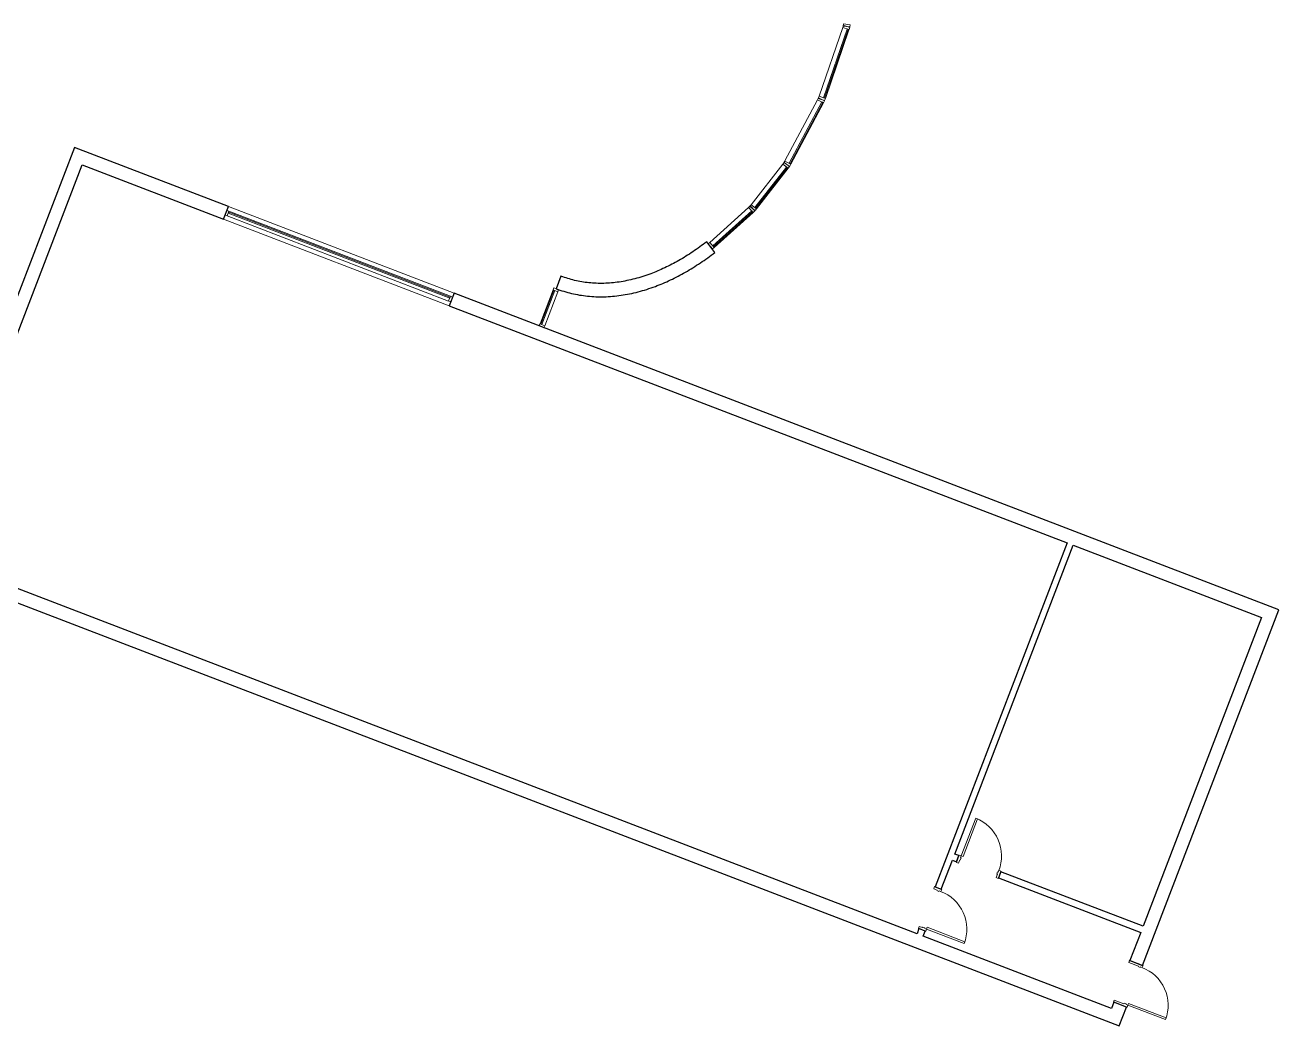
# Model space of a CAD drawing. Header units: inches. Extents: x -907 to 2508, y -1874 to 762.
# Drawn here: x 937 to 2057, y -1874 to -979 of the extents above; entities that cross this region are included whole.
import ezdxf

# ---------------------------------------------------------------- set-up
doc = ezdxf.new("R2010")
doc.units = ezdxf.units.IN
doc.header["$MEASUREMENT"] = 0
for name, color, linetype, lineweight in [('A-DOOR', 31, 'Continuous', 9), ('A-DOOR-FRAM', 31, 'Continuous', 15), ('A-GLAZ-CURT', 52, 'Continuous', 9), ('A-GLAZ-CWMG', 51, 'Continuous', 9), ('A-WALL', 113, 'Continuous', 9)]:
    doc.layers.add(name, color=color, linetype=linetype, lineweight=lineweight)

# ---------------------------------------------------------------- blocks, each defined once
blk = doc.blocks.new('Rectangular Mullion - 6_ x 2_ Rectangular_CE_-5168535-LEVEL 1 Map Export')
at = {"layer": 'A-GLAZ-CWMG', "lineweight": 15}
for p, q in [((-2, 3.75), (0, 3.75)), ((-2, -2.25), (-2, 3.75)), ((0, 3.75), (0, -2.25)), ((0, -2.25), (-2, -2.25))]:
    blk.add_line(p, q, dxfattribs=at)
blk = doc.blocks.new('System Panel - zGlazed-5169122-LEVEL 1 Map Export')
at = {"layer": 'A-GLAZ-CURT'}
for p, q in [((32.5, 1.5), (-32.5, 1.5)), ((-32.5, 1.5), (-32.5, 0.5)), ((-32.5, 0.5), (32.5, 0.5)), ((32.5, 0.5), (32.5, 1.5))]:
    blk.add_line(p, q, dxfattribs=at)
blk = doc.blocks.new('Rectangular Mullion - 6_ x 2_ Rectangular_CE_-5169121-LEVEL 1 Map Export')
at = {"layer": 'A-GLAZ-CWMG'}
for p, q in [((1646.1, -1042.8), (1667.3, -981.3)), ((1651.8, -1044.7), (1672.9, -983.3))]:
    blk.add_line(p, q, dxfattribs=at)
blk = doc.blocks.new('Rectangular Mullion - 6_ x 2_ Rectangular_CE_-5168536-LEVEL 1 Map Export')
at = {"layer": 'A-GLAZ-CWMG', "lineweight": 15}
for p, q in [((0, 3.75), (-2, 3.75)), ((-2, 3.75), (-2, -2.25)), ((0, -2.25), (0, 3.75)), ((-2, -2.25), (0, -2.25))]:
    blk.add_line(p, q, dxfattribs=at)
blk = doc.blocks.new('System Panel - zGlazed-5169253-LEVEL 1 Map Export')
at = {"layer": 'A-GLAZ-CURT'}
for p, q in [((31, 1.5), (-31, 1.5)), ((-31, 1.5), (-31, 0.5)), ((-31, 0.5), (31, 0.5)), ((31, 0.5), (31, 1.5))]:
    blk.add_line(p, q, dxfattribs=at)
blk = doc.blocks.new('Rectangular Mullion - 6_ x 2_ Rectangular_CE_-5169252-LEVEL 1 Map Export')
at = {"layer": 'A-GLAZ-CWMG'}
for p, q in [((1615.6, -1100.6), (1644.8, -1045.9)), ((1620.9, -1103.5), (1650.1, -1048.7))]:
    blk.add_line(p, q, dxfattribs=at)
blk = doc.blocks.new('System Panel - zGlazed-5169411-LEVEL 1 Map Export')
at = {"layer": 'A-GLAZ-CURT'}
for p, q in [((23, 1.5), (-23, 1.5)), ((-23, 1.5), (-23, 0.5)), ((-23, 0.5), (23, 0.5)), ((23, 0.5), (23, 1.5))]:
    blk.add_line(p, q, dxfattribs=at)
blk = doc.blocks.new('Rectangular Mullion - 6_ x 2_ Rectangular_CE_-5169410-LEVEL 1 Map Export')
at = {"layer": 'A-GLAZ-CWMG'}
for p, q in [((1585.5, -1139.7), (1613.8, -1103.4)), ((1590.2, -1143.4), (1618.6, -1107.1))]:
    blk.add_line(p, q, dxfattribs=at)
blk = doc.blocks.new('System Panel - zGlazed-5169536-LEVEL 1 Map Export')
at = {"layer": 'A-GLAZ-CURT'}
for p, q in [((23.4, 1.5), (-23.4, 1.5)), ((-23.4, 1.5), (-23.4, 0.5)), ((-23.4, 0.5), (23.4, 0.5)), ((23.4, 0.5), (23.4, 1.5))]:
    blk.add_line(p, q, dxfattribs=at)
blk = doc.blocks.new('Rectangular Mullion - 6_ x 2_ Rectangular_CE_-5169535-LEVEL 1 Map Export')
at = {"layer": 'A-GLAZ-CWMG'}
for p, q in [((1548.4, -1173.4), (1583.2, -1142.1)), ((1552.4, -1177.9), (1587.3, -1146.6))]:
    blk.add_line(p, q, dxfattribs=at)
blk = doc.blocks.new('System Panel - zGlazed-5169580-LEVEL 1 Map Export')
at = {"layer": 'A-GLAZ-CURT'}
for p, q in [((16.2, 1.5), (-16.2, 1.5)), ((-16.2, 1.5), (-16.2, 0.5)), ((-16.2, 0.5), (16.2, 0.5)), ((16.2, 0.5), (16.2, 1.5))]:
    blk.add_line(p, q, dxfattribs=at)
blk = doc.blocks.new('Rectangular Mullion - 4 1_2_ x 2_ Rectangular_CE_-5169579-LEVEL 1 Map Export')
at = {"layer": 'A-GLAZ-CWMG'}
for p, q in [((1599.6, -717.8), (1611.2, -687.4)), ((1603.8, -719.4), (1615.4, -689.1))]:
    blk.add_line(p, q, dxfattribs=at)
blk = doc.blocks.new('Rectangular Mullion - 4 1_2_ x 2_ Rectangular_CE_-5161800-LEVEL 1 Map Export')
at = {"layer": 'A-GLAZ-CWMG', "lineweight": 15}
for p, q in [((-2, 2.25), (0, 2.25)), ((-2, -2.25), (-2, 2.25)), ((0, 2.25), (0, -2.25)), ((0, -2.25), (-2, -2.25))]:
    blk.add_line(p, q, dxfattribs=at)
blk = doc.blocks.new('Rectangular Mullion - 4 1_2_ x 2_ Rectangular_CE_-5161801-LEVEL 1 Map Export')
at = {"layer": 'A-GLAZ-CWMG', "lineweight": 15}
for p, q in [((0, 2.25), (-2, 2.25)), ((-2, 2.25), (-2, -2.25)), ((0, -2.25), (0, 2.25)), ((-2, -2.25), (0, -2.25))]:
    blk.add_line(p, q, dxfattribs=at)
blk = doc.blocks.new('Door-Single_CE_ - HM Door-2_ HM Frame-5252126-LEVEL 1 Map Export')
at = {"layer": 'A-DOOR'}
for p, q in [((16.25, -39.5), (16.25, -3.5)), ((16.25, -3.5), (18, -3.5)), ((18, -3.5), (18, -39.5)), ((18, -39.5), (16.25, -39.5))]:
    blk.add_line(p, q, dxfattribs=at)
at = {"layer": 'A-DOOR', "lineweight": 15}
for p, q in [((16.25, -39.5), (16.25, -3.5)), ((18, -3.5), (16.25, -3.5)), ((18, -3.5), (18, -39.5)), ((18, -39.5), (16.25, -39.5))]:
    blk.add_line(p, q, dxfattribs=at)
at = {"layer": 'A-DOOR'}
blk.add_arc((18, -3.5), 36, 179.5, 270, dxfattribs=at)
blk.add_arc((18, -3.5), 36, 179.5, 270, dxfattribs=at)
blk.add_arc((18, -3.5), 36, 179.5, 270, dxfattribs=at)
blk.add_arc((18, -3.5), 36, 179.5, 270, dxfattribs=at)
at = {"layer": 'A-DOOR-FRAM'}
for p, q in [((-20, 3.5), (-18, 3.5)), ((-20, -3.5), (-20, 3.5)), ((-18, 3.5), (-18, 0.25)), ((-18, 0.25), (-17.5, 0.25)), ((-17.5, 0.25), (-17.5, -1.75)), ((17.5, 0.25), (18, 0.25)), ((17.5, -1.75), (17.5, 0.25)), ((18, 3.5), (20, 3.5)), ((18, 0.25), (18, 3.5)), ((20, 3.5), (20, -3.5)), ((-18, -3.5), (-20, -3.5)), ((-18, -1.75), (-18, -3.5)), ((-17.5, -1.75), (-18, -1.75)), ((18, -1.75), (17.5, -1.75)), ((18, -3.5), (18, -1.75)), ((20, -3.5), (18, -3.5))]:
    blk.add_line(p, q, dxfattribs=at)
blk = doc.blocks.new('Door-Single_CE_ - HM Door-2_ HM Frame-5252123-LEVEL 1 Map Export')
at = {"layer": 'A-DOOR'}
for p, q in [((18, 39.5), (16.25, 39.5)), ((16.25, 39.5), (16.25, 3.5)), ((18, 3.5), (18, 39.5)), ((16.25, 3.5), (18, 3.5))]:
    blk.add_line(p, q, dxfattribs=at)
at = {"layer": 'A-DOOR', "lineweight": 15}
for p, q in [((18, 39.5), (16.25, 39.5)), ((16.25, 39.5), (16.25, 3.5)), ((18, 3.5), (18, 39.5)), ((18, 3.5), (16.25, 3.5))]:
    blk.add_line(p, q, dxfattribs=at)
at = {"layer": 'A-DOOR'}
blk.add_arc((18, 3.5), 36, 90, 180.5, dxfattribs=at)
blk.add_arc((18, 3.5), 36, 90, 180.5, dxfattribs=at)
blk.add_arc((18, 3.5), 36, 90, 180.5, dxfattribs=at)
blk.add_arc((18, 3.5), 36, 90, 180.5, dxfattribs=at)
at = {"layer": 'A-DOOR-FRAM'}
for p, q in [((-18, 3.5), (-20, 3.5)), ((-20, 3.5), (-20, -3.5)), ((-18, 1.75), (-18, 3.5)), ((-17.5, 1.75), (-18, 1.75)), ((-17.5, -0.25), (-17.5, 1.75)), ((18, 1.75), (17.5, 1.75)), ((17.5, 1.75), (17.5, -0.25)), ((20, 3.5), (18, 3.5)), ((18, 3.5), (18, 1.75)), ((20, -3.5), (20, 3.5)), ((-20, -3.5), (-18, -3.5)), ((-18, -3.5), (-18, -0.25)), ((-18, -0.25), (-17.5, -0.25)), ((17.5, -0.25), (18, -0.25)), ((18, -0.25), (18, -3.5)), ((18, -3.5), (20, -3.5))]:
    blk.add_line(p, q, dxfattribs=at)
blk = doc.blocks.new('Door-Single_CE_ - HM Door-2_ HM Frame-5252121-LEVEL 1 Map Export')
at = {"layer": 'A-DOOR'}
for p, q in [((18, 42.5), (16.25, 42.5)), ((16.25, 42.5), (16.25, 6.5)), ((18, 6.5), (18, 42.5)), ((16.25, 6.5), (18, 6.5))]:
    blk.add_line(p, q, dxfattribs=at)
at = {"layer": 'A-DOOR', "lineweight": 15}
for p, q in [((18, 42.5), (16.25, 42.5)), ((16.25, 42.5), (16.25, 6.5)), ((18, 6.5), (18, 42.5)), ((18, 6.5), (16.25, 6.5))]:
    blk.add_line(p, q, dxfattribs=at)
at = {"layer": 'A-DOOR'}
blk.add_arc((18, 6.5), 36, 90, 180.5, dxfattribs=at)
blk.add_arc((18, 6.5), 36, 90, 180.5, dxfattribs=at)
blk.add_arc((18, 6.5), 36, 90, 180.5, dxfattribs=at)
blk.add_arc((18, 6.5), 36, 90, 180.5, dxfattribs=at)
at = {"layer": 'A-DOOR-FRAM'}
for p, q in [((-18, 6.5), (-20, 6.5)), ((-20, 6.5), (-20, -6.5)), ((-18, 4.75), (-18, 6.5)), ((-17.5, 4.75), (-18, 4.75)), ((-18, -6.5), (-18, 2.75)), ((-18, 2.75), (-17.5, 2.75)), ((-17.5, 2.75), (-17.5, 4.75)), ((18, 4.75), (17.5, 4.75)), ((17.5, 4.75), (17.5, 2.75)), ((17.5, 2.75), (18, 2.75)), ((20, 6.5), (18, 6.5)), ((18, 6.5), (18, 4.75)), ((18, 2.75), (18, -6.5)), ((20, -6.5), (20, 6.5)), ((-20, -6.5), (-18, -6.5)), ((18, -6.5), (20, -6.5))]:
    blk.add_line(p, q, dxfattribs=at)
blk = doc.blocks.new('System Panel - zGlazed-5214660-LEVEL 1 Map Export')
at = {"layer": 'A-GLAZ-CURT'}
for p, q in [((106, 1.5), (-106, 1.5)), ((-106, 1.5), (-106, 0.5)), ((-106, 0.5), (106, 0.5)), ((106, 0.5), (106, 1.5))]:
    blk.add_line(p, q, dxfattribs=at)
blk = doc.blocks.new('Rectangular Mullion - 4 1_2_ x 2_ Rectangular_CE_-5214610-LEVEL 1 Map Export')
at = {"layer": 'A-GLAZ-CWMG'}
for p, q in [((1315, -1225.8), (1117.1, -1149.8)), ((1316.7, -1221.6), (1118.7, -1145.6))]:
    blk.add_line(p, q, dxfattribs=at)
blk = doc.blocks.new('Rectangular Mullion - 4 1_2_ x 2_ Rectangular_CE_-5214661-LEVEL 1 Map Export')
at = {"layer": 'A-GLAZ-CWMG', "lineweight": 15}
for p, q in [((-2, 2.25), (0, 2.25)), ((-2, -2.25), (-2, 2.25)), ((0, 2.25), (0, -2.25)), ((0, -2.25), (-2, -2.25))]:
    blk.add_line(p, q, dxfattribs=at)
blk = doc.blocks.new('Rectangular Mullion - 4 1_2_ x 2_ Rectangular_CE_-5214662-LEVEL 1 Map Export')
at = {"layer": 'A-GLAZ-CWMG', "lineweight": 15}
for p, q in [((0, 2.25), (-2, 2.25)), ((-2, 2.25), (-2, -2.25)), ((0, -2.25), (0, 2.25)), ((-2, -2.25), (0, -2.25))]:
    blk.add_line(p, q, dxfattribs=at)

msp = doc.modelspace()

# ---------------------------------------------------------------- linework, layer by layer
at = {"layer": 'A-WALL', "lineweight": 25}
for p, q in [((980.6, -1088.6), (837.9, -1460.4)), ((1118.2, -1141.4), (980.6, -1088.6)), ((853.4, -1453.5), (987.5, -1104.1)), ((987.5, -1104.1), (1113.9, -1152.6)), ((1113.9, -1152.6), (1118.2, -1141.4)), ((1553.1, -1182.3), (1545.7, -1172.8)), ((1415.5, -1203.6), (1411.2, -1214.8)), ((1319.9, -1218.8), (1315.6, -1230)), ((2057.2, -1501.8), (1319.9, -1218.8)), ((1315.6, -1230), (1867.8, -1442)), ((1867.8, -1442), (1749.8, -1749.4)), ((1767.5, -1720), (1873.4, -1444.1)), ((1873.4, -1444.1), (2041.7, -1508.7)), ((1733.7, -1791.4), (853.4, -1453.5)), ((837.9, -1460.4), (1914.4, -1873.6)), ((1935.2, -1819.5), (2057.2, -1501.8)), ((2041.7, -1508.7), (1935.8, -1784.6)), ((1755.4, -1751.5), (1765.3, -1725.6)), ((1765.3, -1725.6), (1769.1, -1727)), ((1771.2, -1721.4), (1767.5, -1720)), ((1769.1, -1727), (1771.2, -1721.4)), ((1808.6, -1735.8), (1806.4, -1741.4)), ((1935.8, -1784.6), (1808.6, -1735.8)), ((1806.4, -1741.4), (1933.6, -1790.2)), ((1749.8, -1749.4), (1755.4, -1751.5)), ((1735.4, -1786.7), (1733.7, -1791.4)), ((1741, -1788.9), (1735.4, -1786.7)), ((1739.3, -1793.5), (1741, -1788.9)), ((1933.6, -1790.2), (1924, -1815.2)), ((1907.5, -1858.1), (1739.3, -1793.5)), ((1924, -1815.2), (1935.2, -1819.5)), ((1909.7, -1852.5), (1907.5, -1858.1)), ((1920.9, -1856.8), (1909.7, -1852.5)), ((1914.4, -1873.6), (1920.9, -1856.8))]:
    msp.add_line(p, q, dxfattribs=at)
at = {"layer": 'A-WALL'}
for p, q in [((1118.2, -1141.4), (1319.9, -1218.8)), ((1315.6, -1230), (1113.9, -1152.6))]:
    msp.add_line(p, q, dxfattribs=at)
at = {"layer": 'A-WALL', "lineweight": 25}
for points, knots in [([(1545.7, -1172.8), (1541.6, -1176), (1533.4, -1182), (1520.8, -1189.8), (1508.2, -1196.3), (1495.1, -1201.9), (1481.4, -1206.2), (1467.4, -1209.1), (1453.7, -1210.3), (1440.4, -1209.8), (1427.6, -1207.6), (1419.5, -1205.1), (1415.5, -1203.6)], [-2.3696936, -2.3696936, -2.3696936, -2.3696936, -2.296111, -2.2225283, -2.1489457, -2.075363, -1.9912686, -1.9071741, -1.8230797, -1.7389852, -1.6548908, -1.5707963, -1.5707963, -1.5707963, -1.5707963]), ([(1411.2, -1214.8), (1415.7, -1216.5), (1424.9, -1219.3), (1439.2, -1221.7), (1454, -1222.3), (1469.1, -1221), (1484.5, -1217.9), (1499.2, -1213.2), (1513.4, -1207.2), (1526.8, -1200.2), (1540.1, -1191.9), (1548.8, -1185.6), (1553.1, -1182.3)], [1.5707963, 1.5707963, 1.5707963, 1.5707963, 1.6548908, 1.7389852, 1.8230797, 1.9071741, 1.9912686, 2.075363, 2.1489457, 2.2225283, 2.296111, 2.3696936, 2.3696936, 2.3696936, 2.3696936])]:
    msp.add_open_spline(points, degree=3, knots=knots, dxfattribs=at)

# ---------------------------------------------------------------- block references
at = {"layer": 'A-DOOR'}
for name, p, rotation in [('Door-Single_CE_ - HM Door-2_ HM Frame-5252126-LEVEL 1 Map Export', (1788.8, -1731.4), 158.9999999999992), ('Door-Single_CE_ - HM Door-2_ HM Frame-5252123-LEVEL 1 Map Export', (1745.4, -1769.1), 248.9999999999994), ('Door-Single_CE_ - HM Door-2_ HM Frame-5252121-LEVEL 1 Map Export', (1922.5, -1836), 248.9999999999994)]:
    msp.add_blockref(name, p, dxfattribs=dict(at, rotation=rotation))
at = {"layer": 'A-GLAZ-CURT'}
for name, p, rotation in [('System Panel - zGlazed-5169122-LEVEL 1 Map Export', (1660.2, -1013.3), 250.9999999999994), ('System Panel - zGlazed-5169253-LEVEL 1 Map Export', (1633.5, -1075), 241.9999999999993), ('System Panel - zGlazed-5169411-LEVEL 1 Map Export', (1602.6, -1123.9), 231.9999999999994), ('System Panel - zGlazed-5214660-LEVEL 1 Map Export', (1216.9, -1185.7), 338.9999999999993), ('System Panel - zGlazed-5169536-LEVEL 1 Map Export', (1568.3, -1160.6), 221.9563643972726), ('System Panel - zGlazed-5169580-LEVEL 1 Map Export', (1404.7, -1231.8), 68.99999999999945)]:
    msp.add_blockref(name, p, dxfattribs=dict(at, rotation=rotation))
at = {"layer": 'A-GLAZ-CWMG'}
for name in ['Rectangular Mullion - 6_ x 2_ Rectangular_CE_-5169121-LEVEL 1 Map Export', 'Rectangular Mullion - 6_ x 2_ Rectangular_CE_-5169252-LEVEL 1 Map Export', 'Rectangular Mullion - 6_ x 2_ Rectangular_CE_-5169410-LEVEL 1 Map Export', 'Rectangular Mullion - 6_ x 2_ Rectangular_CE_-5169535-LEVEL 1 Map Export', 'Rectangular Mullion - 4 1_2_ x 2_ Rectangular_CE_-5214610-LEVEL 1 Map Export']:
    msp.add_blockref(name, (0, 0), dxfattribs=at)
for name, p, rotation in [('Rectangular Mullion - 6_ x 2_ Rectangular_CE_-5168536-LEVEL 1 Map Export', (1671.5, -980.6), 70.99999999999936), ('Rectangular Mullion - 6_ x 2_ Rectangular_CE_-5168536-LEVEL 1 Map Export', (1649, -1045.9), 61.99999999999932), ('Rectangular Mullion - 6_ x 2_ Rectangular_CE_-5168536-LEVEL 1 Map Export', (1618, -1104.2), 51.99999999999937), ('Rectangular Mullion - 6_ x 2_ Rectangular_CE_-5168536-LEVEL 1 Map Export', (1587.2, -1143.6), 41.95636439727255), ('Rectangular Mullion - 4 1_2_ x 2_ Rectangular_CE_-5214662-LEVEL 1 Map Export', (1116.1, -1147), 158.9999999999992), ('Rectangular Mullion - 4 1_2_ x 2_ Rectangular_CE_-5169579-LEVEL 1 Map Export', (3012.2, -1935.3), 180), ('Rectangular Mullion - 4 1_2_ x 2_ Rectangular_CE_-5161801-LEVEL 1 Map Export', (1398.1, -1248.9), 248.9999999999994)]:
    msp.add_blockref(name, p, dxfattribs=dict(at, rotation=rotation))
at = {"layer": 'A-GLAZ-CWMG', "extrusion": (0, 0, -1)}
for name, p, rotation in [('Rectangular Mullion - 6_ x 2_ Rectangular_CE_-5168535-LEVEL 1 Map Export', (-1671.5, -980.6), 278.0000000000006), ('Rectangular Mullion - 6_ x 2_ Rectangular_CE_-5168535-LEVEL 1 Map Export', (-1649, -1045.9), 289.0000000000006), ('Rectangular Mullion - 6_ x 2_ Rectangular_CE_-5168535-LEVEL 1 Map Export', (-1618, -1104.2), 298.0000000000007), ('Rectangular Mullion - 6_ x 2_ Rectangular_CE_-5168535-LEVEL 1 Map Export', (-1587.2, -1143.6), 308.0000000000006), ('Rectangular Mullion - 6_ x 2_ Rectangular_CE_-5168535-LEVEL 1 Map Export', (-1549.4, -1177.6), 318.0436356027274), ('Rectangular Mullion - 4 1_2_ x 2_ Rectangular_CE_-5161800-LEVEL 1 Map Export', (-1411.2, -1214.8), 111.0000000000005), ('Rectangular Mullion - 4 1_2_ x 2_ Rectangular_CE_-5214661-LEVEL 1 Map Export', (-1317.7, -1224.4), 201.0000000000007)]:
    msp.add_blockref(name, p, dxfattribs=dict(at, rotation=rotation))

doc.saveas('drawing.dxf')
